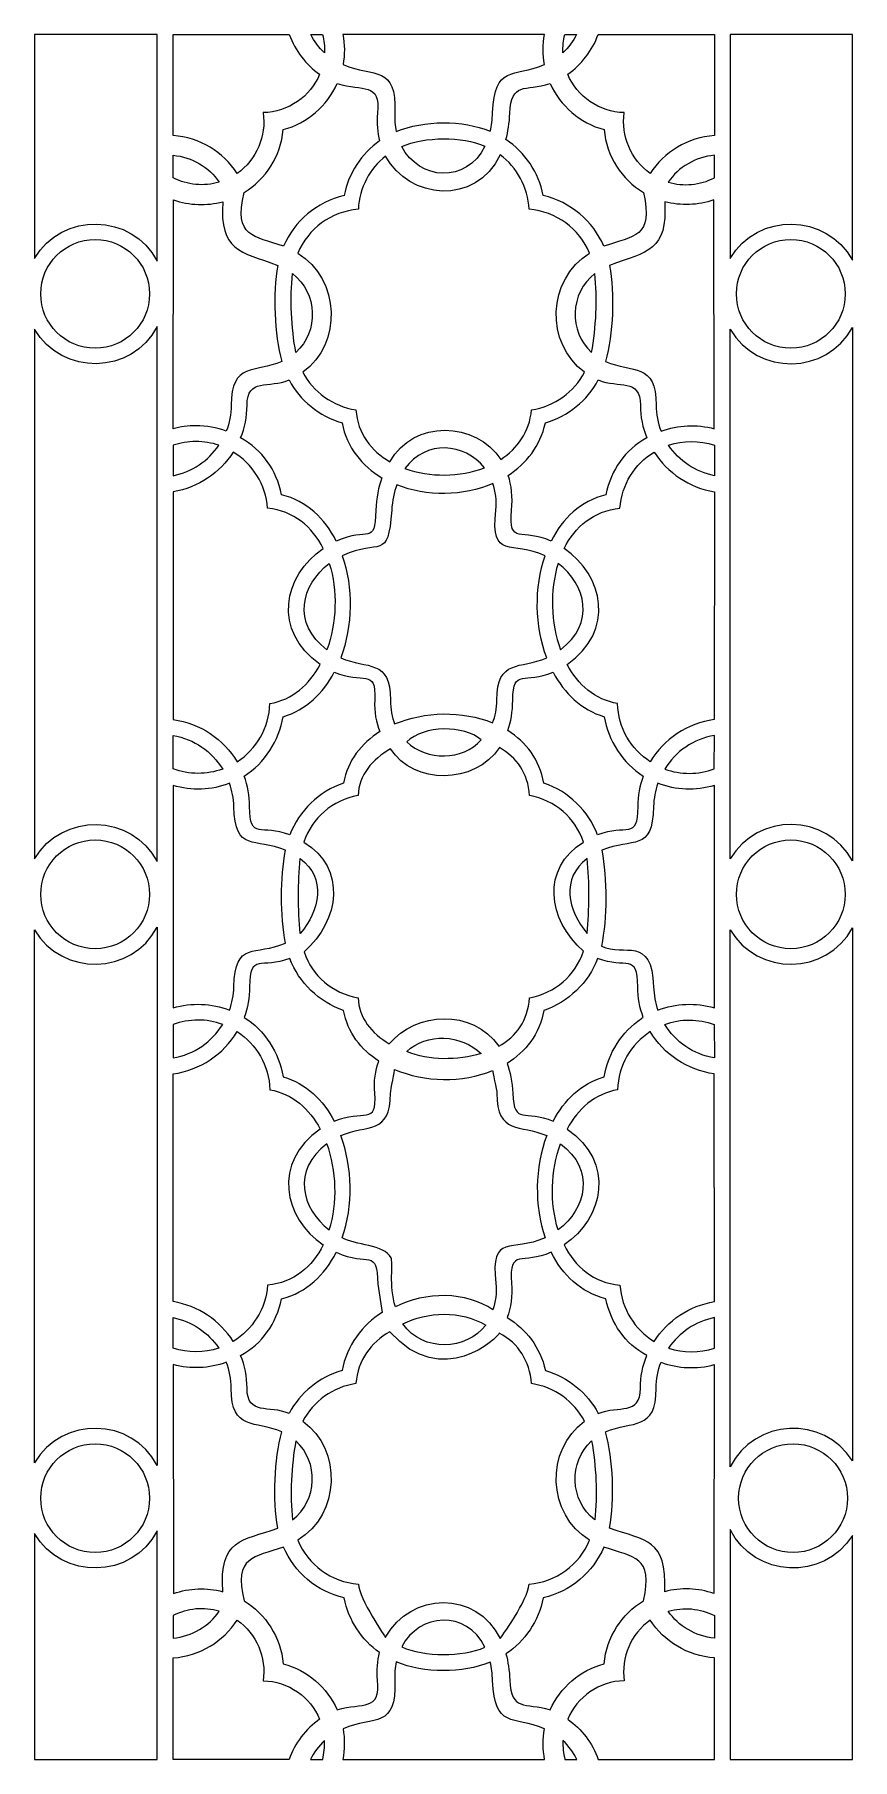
# Model space of a CAD drawing. Header units: centimetres. Extents: x -100 to 100, y -98 to 98.
# Drawn here: x 6.8 to 99.9, y -98.3 to 98.3 of the extents above; entities that cross this region are included whole.
import ezdxf

# ---------------------------------------------------------------- set-up
doc = ezdxf.new("R2010")
doc.units = ezdxf.units.CM
doc.header["$MEASUREMENT"] = 0
doc.layers.add('layer 1', color=7, linetype='Continuous')

msp = doc.modelspace()

# ---------------------------------------------------------------- linework, layer by layer
at = {"layer": 'layer 1', "color": 250, "lineweight": 9}
for centre in [(13.6571, 68.75431), (92.9051, 68.75431), (13.6571, 0.30131), (92.9051, 0.30131), (13.6571, -68.53269), (93.1591, -68.53269)]:
    msp.add_ellipse(centre, major_axis=(0, 6.2), ratio=1, dxfattribs=at)
for points, knots in [([(84.19424, 98.32198), (84.19424, 98.32198), (70.95378, 98.32201), (70.95378, 98.32201), (70.95378, 98.32201), (70.29352, 96.4741), (69.07281, 94.89849), (67.49436, 93.79048), (67.49436, 93.79048), (68.55786, 91.26088), (71.03572, 89.47172), (73.93748, 89.41348), (73.93748, 89.41348), (73.5363, 86.7589), (74.68198, 84.05041), (76.8903, 82.4937), (76.8903, 82.4937), (78.44455, 84.92786), (81.14851, 86.58082), (84.19424, 86.80023), (84.19424, 86.80023), (84.19424, 86.80023), (84.19424, 98.32198), (84.19424, 98.32198)], [0, 0, 0, 0, 0.142857143, 0.142857143, 0.142857143, 0.142857143, 0.285714286, 0.285714286, 0.285714286, 0.285714286, 0.428571429, 0.428571429, 0.428571429, 0.428571429, 0.571428571, 0.571428571, 0.571428571, 0.571428571, 0.714285714, 0.714285714, 0.714285714, 0.714285714, 1, 1, 1, 1]), ([(20.73232, 72.49132), (17.82268, 77.98798), (9.88906, 78.14611), (6.75097, 72.79458), (6.75097, 72.79458), (6.75097, 72.79458), (6.75097, 98.32198), (6.75097, 98.32198), (6.75097, 98.32198), (6.75097, 98.32198), (20.73232, 98.32198), (20.73232, 98.32198), (20.73232, 98.32198), (20.73232, 98.32198), (20.73232, 72.49132), (20.73232, 72.49132)], [0, 0, 0, 0, 0.2, 0.2, 0.2, 0.2, 0.4, 0.4, 0.4, 0.4, 0.6, 0.6, 0.6, 0.6, 1, 1, 1, 1]), ([(35.77278, 98.32198), (35.77278, 98.32198), (22.53232, 98.32198), (22.53232, 98.32198), (22.53232, 98.32198), (22.53232, 98.32198), (22.53232, 86.80023), (22.53232, 86.80023), (22.53232, 86.80023), (25.57805, 86.58082), (28.28201, 84.92786), (29.83626, 82.4937), (29.83626, 82.4937), (32.04456, 84.0504), (33.19026, 86.75892), (32.78908, 89.41348), (32.78908, 89.41348), (35.69084, 89.47172), (38.1687, 91.26088), (39.2322, 93.79048), (39.2322, 93.79048), (37.65375, 94.89849), (36.43304, 96.47407), (35.77278, 98.32198)], [0, 0, 0, 0, 0.142857143, 0.142857143, 0.142857143, 0.142857143, 0.285714286, 0.285714286, 0.285714286, 0.285714286, 0.428571429, 0.428571429, 0.428571429, 0.428571429, 0.571428571, 0.571428571, 0.571428571, 0.571428571, 0.714285714, 0.714285714, 0.714285714, 0.714285714, 1, 1, 1, 1]), ([(39.56774, 98.32198), (39.56774, 98.32198), (38.22087, 98.32198), (38.22087, 98.32198), (38.22087, 98.32198), (38.61121, 97.5328), (39.14054, 96.83114), (39.78073, 96.23995), (39.78073, 96.23995), (39.81123, 96.93947), (39.74087, 97.64319), (39.56774, 98.32198)], [0, 0, 0, 0, 0.25, 0.25, 0.25, 0.25, 0.5, 0.5, 0.5, 0.5, 1, 1, 1, 1]), ([(58.66112, 87.29784), (55.49311, 88.58839), (51.12821, 88.58466), (47.96661, 87.25701), (47.96661, 87.25701), (47.82409, 87.91027), (47.76005, 88.62577), (47.79129, 89.40026), (47.79129, 89.40026), (48.0133, 94.90268), (45.46974, 93.40597), (41.89572, 94.88579), (41.89572, 94.88579), (42.09904, 96.01876), (42.09388, 97.19118), (41.87827, 98.32198), (41.87827, 98.32198), (41.87827, 98.32198), (64.84828, 98.32198), (64.84828, 98.32198), (64.84828, 98.32198), (64.63267, 97.19117), (64.62752, 96.01876), (64.83084, 94.88579), (64.83084, 94.88579), (61.25682, 93.40597), (59.15124, 94.90291), (58.93527, 89.40026), (58.93527, 89.40026), (58.90512, 88.63197), (58.81026, 87.93181), (58.66112, 87.29784)], [0, 0, 0, 0, 0.111111111, 0.111111111, 0.111111111, 0.111111111, 0.222222222, 0.222222222, 0.222222222, 0.222222222, 0.333333333, 0.333333333, 0.333333333, 0.333333333, 0.444444444, 0.444444444, 0.444444444, 0.444444444, 0.555555556, 0.555555556, 0.555555556, 0.555555556, 0.666666667, 0.666666667, 0.666666667, 0.666666667, 0.777777778, 0.777777778, 0.777777778, 0.777777778, 1, 1, 1, 1]), ([(68.50568, 98.32198), (68.50568, 98.32198), (67.15912, 98.32198), (67.15912, 98.32198), (67.15912, 98.32198), (66.98598, 97.64313), (66.91532, 96.93955), (66.94583, 96.23995), (66.94583, 96.23995), (67.58602, 96.83114), (68.11534, 97.5328), (68.50568, 98.32198)], [0, 0, 0, 0, 0.25, 0.25, 0.25, 0.25, 0.5, 0.5, 0.5, 0.5, 1, 1, 1, 1]), ([(99.92906, 72.58629), (96.96731, 78.00293), (89.10575, 78.10697), (85.99424, 72.78656), (85.99424, 72.78656), (85.99424, 72.78656), (85.99424, 98.32198), (85.99424, 98.32198), (85.99424, 98.32198), (85.99424, 98.32198), (99.92906, 98.32198), (99.92906, 98.32198), (99.92906, 98.32198), (99.92906, 98.32198), (99.92906, 72.58629), (99.92906, 72.58629)], [0, 0, 0, 0, 0.2, 0.2, 0.2, 0.2, 0.4, 0.4, 0.4, 0.4, 0.6, 0.6, 0.6, 0.6, 1, 1, 1, 1]), ([(46.05912, 86.19679), (45.80893, 87.14754), (45.71713, 88.20201), (45.82613, 89.3489), (45.82613, 89.3489), (46.16676, 92.93271), (44.14833, 91.84861), (41.22846, 92.72211), (41.22846, 92.72211), (40.08515, 90.16668), (37.83444, 88.21471), (35.08694, 87.47676), (35.08694, 87.47676), (34.8111, 84.43861), (33.08925, 81.81752), (30.61525, 80.30742), (30.61525, 80.30742), (29.41592, 75.16345), (31.73135, 75.36921), (35.1132, 74.17964), (35.1132, 74.17964), (36.35432, 77.05801), (38.90866, 79.23758), (42.02101, 79.9634), (42.02101, 79.9634), (42.52261, 82.52692), (44.00401, 84.74006), (46.05912, 86.19679)], [0, 0, 0, 0, 0.125, 0.125, 0.125, 0.125, 0.25, 0.25, 0.25, 0.25, 0.375, 0.375, 0.375, 0.375, 0.5, 0.5, 0.5, 0.5, 0.625, 0.625, 0.625, 0.625, 0.75, 0.75, 0.75, 0.75, 1, 1, 1, 1]), ([(60.44935, 86.34708), (62.61756, 84.89468), (64.18638, 82.61672), (64.70555, 79.9634), (64.70555, 79.9634), (67.8179, 79.23758), (70.37224, 77.05801), (71.61336, 74.17964), (71.61336, 74.17964), (74.9952, 75.36921), (77.31064, 75.16346), (76.11131, 80.30742), (76.11131, 80.30742), (73.63731, 81.81752), (71.91546, 84.43861), (71.63962, 87.47676), (71.63962, 87.47676), (68.89212, 88.21471), (66.64141, 90.16668), (65.4981, 92.72211), (65.4981, 92.72211), (62.57823, 91.84861), (61.06505, 92.9451), (60.90043, 89.3489), (60.90043, 89.3489), (60.8495, 88.23613), (60.69287, 87.2372), (60.44935, 86.34708)], [0, 0, 0, 0, 0.125, 0.125, 0.125, 0.125, 0.25, 0.25, 0.25, 0.25, 0.375, 0.375, 0.375, 0.375, 0.5, 0.5, 0.5, 0.5, 0.625, 0.625, 0.625, 0.625, 0.75, 0.75, 0.75, 0.75, 1, 1, 1, 1]), ([(58.06328, 85.59675), (55.40759, 86.71195), (51.22686, 86.70965), (48.57461, 85.55903), (48.57461, 85.55903), (50.59685, 81.67808), (55.9447, 81.27621), (58.06328, 85.59675)], [0, 0, 0, 0, 0.333333333, 0.333333333, 0.333333333, 0.333333333, 1, 1, 1, 1]), ([(22.53232, 84.55759), (22.53232, 84.55759), (22.53232, 81.97239), (22.53232, 81.97239), (22.53232, 81.97239), (24.18323, 81.16538), (26.02942, 80.96462), (27.79089, 81.49598), (27.79089, 81.49598), (26.62392, 83.18629), (24.68763, 84.35251), (22.53232, 84.55759)], [0, 0, 0, 0, 0.25, 0.25, 0.25, 0.25, 0.5, 0.5, 0.5, 0.5, 1, 1, 1, 1]), ([(59.86185, 49.88446), (57.04909, 54.21666), (49.9289, 54.49253), (47.24284, 49.61692), (47.24284, 49.61692), (45.09829, 50.84639), (43.55932, 52.82281), (43.35994, 55.539), (43.35994, 55.539), (40.73263, 55.92914), (38.51158, 57.56513), (37.31752, 59.82767), (37.31752, 59.82767), (41.82621, 63.10797), (41.58083, 70.40695), (36.73998, 73.40463), (36.73998, 73.40463), (37.90146, 76.16167), (40.52723, 78.15114), (43.6427, 78.39844), (43.6427, 78.39844), (43.7505, 80.85447), (44.93925, 83.03031), (46.74476, 84.46182), (46.74476, 84.46182), (49.42117, 79.53182), (56.94403, 78.7261), (59.80008, 84.60179), (59.80008, 84.60179), (61.70724, 83.17434), (62.97249, 80.93594), (63.08386, 78.39844), (63.08386, 78.39844), (66.19933, 78.15114), (68.8251, 76.16167), (69.98658, 73.40463), (69.98658, 73.40463), (65.14573, 70.40695), (64.90035, 63.10797), (69.40904, 59.82767), (69.40904, 59.82767), (68.21498, 57.56513), (65.99393, 55.92914), (63.36662, 55.539), (63.36662, 55.539), (63.13368, 53.00437), (61.77332, 51.1214), (59.86185, 49.88446)], [0, 0, 0, 0, 0.076923077, 0.076923077, 0.076923077, 0.076923077, 0.153846154, 0.153846154, 0.153846154, 0.153846154, 0.230769231, 0.230769231, 0.230769231, 0.230769231, 0.307692308, 0.307692308, 0.307692308, 0.307692308, 0.384615385, 0.384615385, 0.384615385, 0.384615385, 0.461538462, 0.461538462, 0.461538462, 0.461538462, 0.538461538, 0.538461538, 0.538461538, 0.538461538, 0.615384615, 0.615384615, 0.615384615, 0.615384615, 0.692307692, 0.692307692, 0.692307692, 0.692307692, 0.769230769, 0.769230769, 0.769230769, 0.769230769, 0.846153846, 0.846153846, 0.846153846, 0.846153846, 1, 1, 1, 1]), ([(84.19424, 84.55759), (84.19424, 84.55759), (84.19424, 81.97239), (84.19424, 81.97239), (84.19424, 81.97239), (82.54333, 81.16538), (80.69714, 80.96462), (78.93567, 81.49598), (78.93567, 81.49598), (80.10264, 83.18629), (82.03893, 84.35251), (84.19424, 84.55759)], [0, 0, 0, 0, 0.25, 0.25, 0.25, 0.25, 0.5, 0.5, 0.5, 0.5, 1, 1, 1, 1]), ([(22.59208, 79.47134), (22.59208, 79.47134), (22.53644, 53.37861), (22.53644, 53.37861), (22.53644, 53.37861), (23.34617, 53.59028), (24.25152, 53.72439), (25.1275, 53.72439), (25.1275, 53.72439), (26.34793, 53.72439), (27.51737, 53.50561), (28.59877, 53.10518), (28.59877, 53.10518), (28.96096, 54.02497), (29.1604, 55.02445), (29.1604, 56.06864), (29.1604, 56.06864), (29.1604, 60.99583), (31.86546, 59.71323), (34.91589, 61.0482), (34.91589, 61.0482), (34.06369, 64.21989), (33.86582, 68.71223), (34.45868, 72.00655), (34.45868, 72.00655), (30.13558, 73.60696), (27.84377, 73.60816), (28.19052, 79.26321), (28.19052, 79.26321), (26.35777, 78.76626), (24.38346, 78.83812), (22.59208, 79.47134)], [0, 0, 0, 0, 0.111111111, 0.111111111, 0.111111111, 0.111111111, 0.222222222, 0.222222222, 0.222222222, 0.222222222, 0.333333333, 0.333333333, 0.333333333, 0.333333333, 0.444444444, 0.444444444, 0.444444444, 0.444444444, 0.555555556, 0.555555556, 0.555555556, 0.555555556, 0.666666667, 0.666666667, 0.666666667, 0.666666667, 0.777777778, 0.777777778, 0.777777778, 0.777777778, 1, 1, 1, 1]), ([(84.13448, 79.47134), (84.13448, 79.47134), (84.19012, 53.37861), (84.19012, 53.37861), (84.19012, 53.37861), (82.18522, 53.9027), (80.07769, 53.8272), (78.12779, 53.10518), (78.12779, 53.10518), (77.7656, 54.02497), (77.56616, 55.02445), (77.56616, 56.06864), (77.56616, 56.06864), (77.56616, 60.99582), (74.86109, 59.71323), (71.81067, 61.0482), (71.81067, 61.0482), (72.66287, 64.21989), (72.86074, 68.71223), (72.26788, 72.00655), (72.26788, 72.00655), (76.59096, 73.60694), (78.88279, 73.6082), (78.53604, 79.26321), (78.53604, 79.26321), (80.36879, 78.76626), (82.3431, 78.83813), (84.13448, 79.47134)], [0, 0, 0, 0, 0.125, 0.125, 0.125, 0.125, 0.25, 0.25, 0.25, 0.25, 0.375, 0.375, 0.375, 0.375, 0.5, 0.5, 0.5, 0.5, 0.625, 0.625, 0.625, 0.625, 0.75, 0.75, 0.75, 0.75, 1, 1, 1, 1]), ([(36.14147, 71.07439), (35.85141, 68.25251), (35.98712, 64.85197), (36.52418, 62.08051), (36.52418, 62.08051), (39.1559, 64.46247), (39, 68.83702), (36.14147, 71.07439)], [0, 0, 0, 0, 0.333333333, 0.333333333, 0.333333333, 0.333333333, 1, 1, 1, 1]), ([(70.58509, 71.07439), (70.87515, 68.25251), (70.73944, 64.85197), (70.20238, 62.08051), (70.20238, 62.08051), (67.57066, 64.46247), (67.72656, 68.83702), (70.58509, 71.07439)], [0, 0, 0, 0, 0.333333333, 0.333333333, 0.333333333, 0.333333333, 1, 1, 1, 1]), ([(20.73233, 4.03856), (17.82279, 9.53467), (9.88915, 9.69319), (6.75097, 4.34217), (6.75097, 4.34217), (6.75097, 4.34217), (6.75097, 64.71342), (6.75097, 64.71342), (6.75097, 64.71342), (9.8893, 59.36207), (17.82264, 59.52127), (20.73219, 65.01742), (20.73219, 65.01742), (20.73219, 65.01742), (20.73233, 4.03856), (20.73233, 4.03856)], [0, 0, 0, 0, 0.2, 0.2, 0.2, 0.2, 0.4, 0.4, 0.4, 0.4, 0.6, 0.6, 0.6, 0.6, 1, 1, 1, 1]), ([(85.99472, 64.72162), (85.99472, 64.72162), (85.99424, 4.33375), (85.99424, 4.33375), (85.99424, 4.33375), (89.1055, 9.6535), (96.967, 9.5501), (99.92906, 4.13427), (99.92906, 4.13427), (99.92906, 4.13427), (99.92901, 64.92233), (99.92901, 64.92233), (99.92901, 64.92233), (96.96718, 59.50593), (89.10658, 59.40162), (85.99472, 64.72162)], [0, 0, 0, 0, 0.2, 0.2, 0.2, 0.2, 0.4, 0.4, 0.4, 0.4, 0.6, 0.6, 0.6, 0.6, 1, 1, 1, 1]), ([(46.33197, 47.79507), (44.05889, 49.13315), (42.33747, 51.21873), (41.77778, 54.04532), (41.77778, 54.04532), (39.17241, 54.80294), (37.00587, 56.59205), (35.74984, 58.94117), (35.74984, 58.94117), (33.4541, 57.96057), (30.9604, 59.23174), (30.9604, 56.06864), (30.9604, 56.06864), (30.9604, 54.74661), (30.69951, 53.4838), (30.22704, 52.3277), (30.22704, 52.3277), (32.72868, 50.95858), (34.27493, 48.72608), (34.89872, 45.86045), (34.89872, 45.86045), (37.76524, 45.14393), (39.83267, 43.1512), (41.11659, 40.57211), (41.11659, 40.57211), (44.83665, 42.27037), (45.47844, 39.89023), (45.63651, 44.08891), (45.63651, 44.08891), (45.68933, 45.49181), (45.93631, 46.72583), (46.33197, 47.79507)], [0, 0, 0, 0, 0.111111111, 0.111111111, 0.111111111, 0.111111111, 0.222222222, 0.222222222, 0.222222222, 0.222222222, 0.333333333, 0.333333333, 0.333333333, 0.333333333, 0.444444444, 0.444444444, 0.444444444, 0.444444444, 0.555555556, 0.555555556, 0.555555556, 0.555555556, 0.666666667, 0.666666667, 0.666666667, 0.666666667, 0.777777778, 0.777777778, 0.777777778, 0.777777778, 1, 1, 1, 1]), ([(60.71859, 48.06839), (61.08566, 46.92578), (61.23367, 45.59711), (61.09005, 44.08891), (61.09005, 44.08891), (60.70058, 39.99918), (62.31773, 42.07506), (65.60997, 40.57211), (65.60997, 40.57211), (66.89389, 43.1512), (68.96132, 45.14393), (71.82784, 45.86045), (71.82784, 45.86045), (72.45163, 48.72608), (73.99788, 50.95858), (76.49952, 52.3277), (76.49952, 52.3277), (76.02705, 53.4838), (75.76616, 54.74661), (75.76616, 56.06864), (75.76616, 56.06864), (75.76616, 59.23173), (73.27245, 57.96057), (70.97672, 58.94117), (70.97672, 58.94117), (69.72069, 56.59205), (67.55415, 54.80294), (64.94878, 54.04532), (64.94878, 54.04532), (64.35627, 51.39723), (62.78434, 49.40667), (60.71859, 48.06839)], [0, 0, 0, 0, 0.111111111, 0.111111111, 0.111111111, 0.111111111, 0.222222222, 0.222222222, 0.222222222, 0.222222222, 0.333333333, 0.333333333, 0.333333333, 0.333333333, 0.444444444, 0.444444444, 0.444444444, 0.444444444, 0.555555556, 0.555555556, 0.555555556, 0.555555556, 0.666666667, 0.666666667, 0.666666667, 0.666666667, 0.777777778, 0.777777778, 0.777777778, 0.777777778, 1, 1, 1, 1]), ([(27.74814, 51.49612), (26.5489, 49.73254), (24.68333, 48.45432), (22.53179, 48.01974), (22.53179, 48.01974), (22.53179, 48.01974), (22.53232, 51.49876), (22.53232, 51.49876), (22.53232, 51.49876), (23.33077, 51.75819), (24.24267, 51.92439), (25.1275, 51.92439), (25.1275, 51.92439), (26.0445, 51.92439), (26.92575, 51.77384), (27.74814, 51.49612)], [0, 0, 0, 0, 0.2, 0.2, 0.2, 0.2, 0.4, 0.4, 0.4, 0.4, 0.6, 0.6, 0.6, 0.6, 1, 1, 1, 1]), ([(57.99373, 48.93982), (55.19581, 47.85871), (51.78169, 47.82484), (48.954, 48.83151), (48.954, 48.83151), (51.31732, 52.15918), (55.76776, 51.75562), (57.99373, 48.93982)], [0, 0, 0, 0, 0.333333333, 0.333333333, 0.333333333, 0.333333333, 1, 1, 1, 1]), ([(78.97842, 51.49612), (80.17766, 49.73254), (82.04323, 48.45432), (84.19477, 48.01974), (84.19477, 48.01974), (84.19477, 48.01974), (84.19424, 51.49876), (84.19424, 51.49876), (84.19424, 51.49876), (82.49556, 52.05069), (80.67474, 52.06896), (78.97842, 51.49612)], [0, 0, 0, 0, 0.25, 0.25, 0.25, 0.25, 0.5, 0.5, 0.5, 0.5, 1, 1, 1, 1]), ([(29.83625, 15.41748), (28.29149, 17.98535), (25.62503, 19.81256), (22.53537, 20.2253), (22.53537, 20.2253), (22.53537, 20.2253), (22.53232, 46.19291), (22.53232, 46.19291), (22.53232, 46.19291), (25.40172, 46.66402), (27.88222, 48.36003), (29.3952, 50.7251), (29.3952, 50.7251), (31.58846, 49.38139), (33.0985, 47.03219), (33.2921, 44.31736), (33.2921, 44.31736), (36.30433, 44.01616), (38.40114, 42.20719), (39.63665, 39.73729), (39.63665, 39.73729), (35.15661, 36.67726), (33.76148, 30.31591), (39.30859, 26.51707), (39.30859, 26.51707), (38.06079, 24.20841), (36.13035, 22.48516), (33.56159, 22.04508), (33.56159, 22.04508), (33.47942, 19.26886), (32.01659, 16.8386), (29.83625, 15.41748)], [0, 0, 0, 0, 0.111111111, 0.111111111, 0.111111111, 0.111111111, 0.222222222, 0.222222222, 0.222222222, 0.222222222, 0.333333333, 0.333333333, 0.333333333, 0.333333333, 0.444444444, 0.444444444, 0.444444444, 0.444444444, 0.555555556, 0.555555556, 0.555555556, 0.555555556, 0.666666667, 0.666666667, 0.666666667, 0.666666667, 0.777777778, 0.777777778, 0.777777778, 0.777777778, 1, 1, 1, 1]), ([(76.89031, 15.41748), (78.43507, 17.98535), (81.10153, 19.81256), (84.19119, 20.2253), (84.19119, 20.2253), (84.19119, 20.2253), (84.19424, 46.19291), (84.19424, 46.19291), (84.19424, 46.19291), (81.32484, 46.66402), (78.84434, 48.36003), (77.33136, 50.7251), (77.33136, 50.7251), (75.1381, 49.38139), (73.62806, 47.03219), (73.43446, 44.31736), (73.43446, 44.31736), (70.42223, 44.01616), (68.32542, 42.20719), (67.08991, 39.73729), (67.08991, 39.73729), (71.56995, 36.67726), (72.96508, 30.31591), (67.41797, 26.51707), (67.41797, 26.51707), (68.66577, 24.20841), (70.59621, 22.48516), (73.16497, 22.04508), (73.16497, 22.04508), (73.24714, 19.26886), (74.70997, 16.8386), (76.89031, 15.41748)], [0, 0, 0, 0, 0.111111111, 0.111111111, 0.111111111, 0.111111111, 0.222222222, 0.222222222, 0.222222222, 0.222222222, 0.333333333, 0.333333333, 0.333333333, 0.333333333, 0.444444444, 0.444444444, 0.444444444, 0.444444444, 0.555555556, 0.555555556, 0.555555556, 0.555555556, 0.666666667, 0.666666667, 0.666666667, 0.666666667, 0.777777778, 0.777777778, 0.777777778, 0.777777778, 1, 1, 1, 1]), ([(48.01031, 46.97867), (51.4205, 45.62991), (55.59277, 45.67751), (58.97327, 47.13828), (58.97327, 47.13828), (59.27964, 46.24453), (59.40611, 45.22168), (59.29005, 44.08891), (59.29005, 44.08891), (58.69503, 38.28149), (61.10587, 40.68405), (64.91522, 38.90705), (64.91522, 38.90705), (63.66389, 35.27313), (63.73492, 30.88709), (65.09436, 27.27127), (65.09436, 27.27127), (62.0809, 25.93569), (59.42704, 27.20666), (59.42704, 22.44449), (59.42704, 22.44449), (59.42704, 21.47339), (59.24858, 20.60931), (58.93497, 19.85616), (58.93497, 19.85616), (55.49978, 21.26065), (51.20347, 21.1824), (47.77443, 19.72214), (47.77443, 19.72214), (47.47147, 20.49775), (47.29952, 21.404), (47.29952, 22.44449), (47.29952, 22.44449), (47.29952, 27.20665), (44.64565, 25.93569), (41.6322, 27.27127), (41.6322, 27.27127), (42.99164, 30.88709), (43.06267, 35.27313), (41.81134, 38.90705), (41.81134, 38.90705), (46.15483, 40.93322), (46.99728, 38.14378), (47.43651, 44.08891), (47.43651, 44.08891), (47.51779, 45.18916), (47.71784, 46.14975), (48.01031, 46.97867)], [0, 0, 0, 0, 0.076923077, 0.076923077, 0.076923077, 0.076923077, 0.153846154, 0.153846154, 0.153846154, 0.153846154, 0.230769231, 0.230769231, 0.230769231, 0.230769231, 0.307692308, 0.307692308, 0.307692308, 0.307692308, 0.384615385, 0.384615385, 0.384615385, 0.384615385, 0.461538462, 0.461538462, 0.461538462, 0.461538462, 0.538461538, 0.538461538, 0.538461538, 0.538461538, 0.615384615, 0.615384615, 0.615384615, 0.615384615, 0.692307692, 0.692307692, 0.692307692, 0.692307692, 0.769230769, 0.769230769, 0.769230769, 0.769230769, 0.846153846, 0.846153846, 0.846153846, 0.846153846, 1, 1, 1, 1]), ([(40.32843, 38.0177), (37.14472, 35.62366), (36.05421, 31.17425), (40.05987, 28.19208), (40.05987, 28.19208), (41.18406, 31.25723), (41.29965, 34.94096), (40.32843, 38.0177)], [0, 0, 0, 0, 0.333333333, 0.333333333, 0.333333333, 0.333333333, 1, 1, 1, 1]), ([(66.39813, 38.0177), (69.58184, 35.62366), (70.67235, 31.17425), (66.66669, 28.19208), (66.66669, 28.19208), (65.5425, 31.25723), (65.42691, 34.94096), (66.39813, 38.0177)], [0, 0, 0, 0, 0.333333333, 0.333333333, 0.333333333, 0.333333333, 1, 1, 1, 1]), ([(46.09295, 18.84782), (45.6509, 19.89915), (45.42735, 21.10371), (45.49952, 22.44449), (45.49952, 22.44449), (45.70256, 26.2167), (44.14158, 24.18848), (40.89631, 25.63022), (40.89631, 25.63022), (39.62156, 23.2184), (37.67633, 21.33401), (35.07347, 20.55221), (35.07347, 20.55221), (34.62578, 17.82808), (32.98367, 15.24784), (30.62555, 13.78626), (30.62555, 13.78626), (31.03277, 12.7021), (31.25586, 11.5296), (31.25586, 10.30632), (31.25586, 10.30632), (31.25586, 6.38173), (32.57984, 8.35633), (35.82963, 7.07553), (35.82963, 7.07553), (36.88479, 9.84945), (39.13913, 12.0328), (41.95891, 12.99181), (41.95891, 12.99181), (42.42101, 15.56209), (43.98402, 17.52489), (46.09295, 18.84782)], [0, 0, 0, 0, 0.111111111, 0.111111111, 0.111111111, 0.111111111, 0.222222222, 0.222222222, 0.222222222, 0.222222222, 0.333333333, 0.333333333, 0.333333333, 0.333333333, 0.444444444, 0.444444444, 0.444444444, 0.444444444, 0.555555556, 0.555555556, 0.555555556, 0.555555556, 0.666666667, 0.666666667, 0.666666667, 0.666666667, 0.777777778, 0.777777778, 0.777777778, 0.777777778, 1, 1, 1, 1]), ([(60.67607, 18.96579), (62.74447, 17.66394), (64.28385, 15.68285), (64.76765, 12.99181), (64.76765, 12.99181), (67.58743, 12.0328), (69.84177, 9.84945), (70.89693, 7.07553), (70.89693, 7.07553), (74.1467, 8.35633), (75.4707, 6.38173), (75.4707, 10.30632), (75.4707, 10.30632), (75.4707, 11.5296), (75.69379, 12.7021), (76.10101, 13.78626), (76.10101, 13.78626), (73.74287, 15.24785), (72.10079, 17.82806), (71.65309, 20.55221), (71.65309, 20.55221), (69.05023, 21.33401), (67.105, 23.2184), (65.83025, 25.63022), (65.83025, 25.63022), (62.58498, 24.18848), (61.27269, 26.22188), (61.22704, 22.44449), (61.22704, 22.44449), (61.21104, 21.11987), (61.01427, 19.96317), (60.67607, 18.96579)], [0, 0, 0, 0, 0.111111111, 0.111111111, 0.111111111, 0.111111111, 0.222222222, 0.222222222, 0.222222222, 0.222222222, 0.333333333, 0.333333333, 0.333333333, 0.333333333, 0.444444444, 0.444444444, 0.444444444, 0.444444444, 0.555555556, 0.555555556, 0.555555556, 0.555555556, 0.666666667, 0.666666667, 0.666666667, 0.666666667, 0.777777778, 0.777777778, 0.777777778, 0.777777778, 1, 1, 1, 1]), ([(28.18492, 14.58994), (26.95313, 16.58217), (24.92469, 18.01546), (22.53137, 18.40788), (22.53137, 18.40788), (22.53137, 18.40788), (22.53429, 14.59455), (22.53429, 14.59455), (22.53429, 14.59455), (24.3573, 13.93931), (26.36275, 13.92245), (28.18492, 14.58994)], [0, 0, 0, 0, 0.25, 0.25, 0.25, 0.25, 0.5, 0.5, 0.5, 0.5, 1, 1, 1, 1]), ([(49.14505, 17.67783), (51.11354, 19.61606), (55.68706, 19.59464), (57.61673, 17.9187), (57.61673, 17.9187), (55.50819, 15.47147), (51.44129, 15.53371), (49.14505, 17.67783)], [0, 0, 0, 0, 0.333333333, 0.333333333, 0.333333333, 0.333333333, 1, 1, 1, 1]), ([(78.54164, 14.58994), (79.77343, 16.58217), (81.80187, 18.01546), (84.19519, 18.40788), (84.19519, 18.40788), (84.19519, 18.40788), (84.19227, 14.59455), (84.19227, 14.59455), (84.19227, 14.59455), (82.36925, 13.93931), (80.36381, 13.92245), (78.54164, 14.58994)], [0, 0, 0, 0, 0.25, 0.25, 0.25, 0.25, 0.5, 0.5, 0.5, 0.5, 1, 1, 1, 1]), ([(59.63239, -17.01355), (56.61679, -12.67374), (50.22029, -13.08591), (47.16945, -16.72239), (47.16945, -16.72239), (45.13143, -15.55439), (43.7074, -13.79019), (43.60856, -11.50467), (43.60856, -11.50467), (40.67518, -10.93527), (38.38175, -9.04994), (37.46705, -6.25563), (37.46705, -6.25563), (41.54202, -2.60334), (42.29939, 3.23558), (37.44816, 6.26033), (37.44816, 6.26033), (38.36286, 9.05464), (40.67518, 11.00215), (43.60856, 11.57155), (43.60856, 11.57155), (43.70974, 13.91132), (45.19751, 15.70734), (47.31336, 16.87405), (47.31336, 16.87405), (49.97473, 12.79512), (56.81821, 12.76905), (59.7222, 17.02941), (59.7222, 17.02941), (61.66136, 15.91353), (63.00792, 14.11688), (63.118, 11.57155), (63.118, 11.57155), (66.05138, 11.00215), (68.3637, 9.05464), (69.2784, 6.26033), (69.2784, 6.26033), (64.42717, 3.23558), (65.20343, -2.54116), (69.2784, -6.19345), (69.2784, -6.19345), (68.3637, -8.98776), (66.05138, -10.93527), (63.118, -11.50467), (63.118, -11.50467), (63.00625, -14.08911), (61.61968, -15.90176), (59.63239, -17.01355)], [0, 0, 0, 0, 0.076923077, 0.076923077, 0.076923077, 0.076923077, 0.153846154, 0.153846154, 0.153846154, 0.153846154, 0.230769231, 0.230769231, 0.230769231, 0.230769231, 0.307692308, 0.307692308, 0.307692308, 0.307692308, 0.384615385, 0.384615385, 0.384615385, 0.384615385, 0.461538462, 0.461538462, 0.461538462, 0.461538462, 0.538461538, 0.538461538, 0.538461538, 0.538461538, 0.615384615, 0.615384615, 0.615384615, 0.615384615, 0.692307692, 0.692307692, 0.692307692, 0.692307692, 0.769230769, 0.769230769, 0.769230769, 0.769230769, 0.846153846, 0.846153846, 0.846153846, 0.846153846, 1, 1, 1, 1]), ([(22.53232, -12.63797), (22.53232, -12.63797), (22.53232, 12.70485), (22.53232, 12.70485), (22.53232, 12.70485), (24.64977, 12.09472), (26.90404, 12.16369), (28.96631, 12.96027), (28.96631, 12.96027), (29.26152, 12.12733), (29.43203, 11.23447), (29.45586, 10.30632), (29.45586, 10.30632), (29.59203, 5.00373), (31.82347, 6.81082), (35.34269, 5.32994), (35.34269, 5.32994), (34.76746, 2.18118), (34.7215, -2.11486), (35.33898, -5.26461), (35.33898, -5.26461), (31.81977, -6.74548), (29.59201, -4.93686), (29.45586, -10.23944), (29.45586, -10.23944), (29.43203, -11.16757), (29.26152, -12.06045), (28.96631, -12.89339), (28.96631, -12.89339), (26.90404, -12.09681), (24.64977, -12.02784), (22.53232, -12.63797)], [0, 0, 0, 0, 0.111111111, 0.111111111, 0.111111111, 0.111111111, 0.222222222, 0.222222222, 0.222222222, 0.222222222, 0.333333333, 0.333333333, 0.333333333, 0.333333333, 0.444444444, 0.444444444, 0.444444444, 0.444444444, 0.555555556, 0.555555556, 0.555555556, 0.555555556, 0.666666667, 0.666666667, 0.666666667, 0.666666667, 0.777777778, 0.777777778, 0.777777778, 0.777777778, 1, 1, 1, 1]), ([(84.19424, -12.63797), (82.07679, -12.02784), (79.82252, -12.09681), (77.76025, -12.89339), (77.76025, -12.89339), (77.46504, -12.06045), (77.30652, -11.1672), (77.2707, -10.23944), (77.2707, -10.23944), (77.04003, -4.26409), (73.98459, -6.85834), (71.32079, -5.58874), (71.32079, -5.58874), (72.00762, -2.41483), (71.97909, 2.07175), (71.38387, 5.32994), (71.38387, 5.32994), (74.90308, 6.81081), (77.13451, 5.00374), (77.2707, 10.30632), (77.2707, 10.30632), (77.29452, 11.23448), (77.46504, 12.12733), (77.76025, 12.96027), (77.76025, 12.96027), (79.82252, 12.16369), (82.07679, 12.09472), (84.19424, 12.70485), (84.19424, 12.70485), (84.19424, 12.70485), (84.19424, -12.63797), (84.19424, -12.63797)], [0, 0, 0, 0, 0.111111111, 0.111111111, 0.111111111, 0.111111111, 0.222222222, 0.222222222, 0.222222222, 0.222222222, 0.333333333, 0.333333333, 0.333333333, 0.333333333, 0.444444444, 0.444444444, 0.444444444, 0.444444444, 0.555555556, 0.555555556, 0.555555556, 0.555555556, 0.666666667, 0.666666667, 0.666666667, 0.666666667, 0.777777778, 0.777777778, 0.777777778, 0.777777778, 1, 1, 1, 1]), ([(37.02346, 4.3747), (36.74232, 1.65433), (36.77967, -1.42691), (37.00854, -4.15809), (37.00854, -4.15809), (39.25016, -1.5579), (40.02671, 2.16232), (37.02346, 4.3747)], [0, 0, 0, 0, 0.333333333, 0.333333333, 0.333333333, 0.333333333, 1, 1, 1, 1]), ([(69.7031, 4.3747), (69.98424, 1.65433), (69.94689, -1.42691), (69.71802, -4.15809), (69.71802, -4.15809), (67.4764, -1.5579), (66.69985, 2.16232), (69.7031, 4.3747)], [0, 0, 0, 0, 0.333333333, 0.333333333, 0.333333333, 0.333333333, 1, 1, 1, 1]), ([(20.73217, -64.79577), (20.73217, -64.79577), (20.73232, -3.43531), (20.73232, -3.43531), (20.73232, -3.43531), (17.82273, -8.93203), (9.88991, -9.09072), (6.75139, -3.73931), (6.75139, -3.73931), (6.75139, -3.73931), (6.75136, -64.4921), (6.75136, -64.4921), (6.75136, -64.4921), (9.88978, -59.14077), (17.82242, -59.29931), (20.73217, -64.79577)], [0, 0, 0, 0, 0.2, 0.2, 0.2, 0.2, 0.4, 0.4, 0.4, 0.4, 0.6, 0.6, 0.6, 0.6, 1, 1, 1, 1]), ([(85.99467, -3.7313), (85.99467, -3.7313), (85.99423, -64.9701), (85.99423, -64.9701), (85.99423, -64.9701), (88.7592, -59.42127), (96.63824, -59.05548), (99.92906, -64.26825), (99.92906, -64.26825), (99.92906, -64.26825), (99.92871, -3.5312), (99.92871, -3.5312), (99.92871, -3.5312), (96.96657, -8.94715), (89.10638, -9.05118), (85.99467, -3.7313)], [0, 0, 0, 0, 0.2, 0.2, 0.2, 0.2, 0.4, 0.4, 0.4, 0.4, 0.6, 0.6, 0.6, 0.6, 1, 1, 1, 1]), ([(45.98517, -18.71244), (45.56512, -19.7805), (45.37625, -21.00813), (45.49952, -22.37761), (45.49952, -22.37761), (45.83818, -26.14006), (44.14158, -24.1216), (40.89631, -25.56334), (40.89631, -25.56334), (39.62156, -23.15152), (37.67633, -21.26713), (35.07347, -20.48533), (35.07347, -20.48533), (34.62577, -17.76118), (32.98369, -15.18097), (30.62555, -13.71938), (30.62555, -13.71938), (31.03277, -12.63522), (31.25586, -11.46271), (31.25586, -10.23944), (31.25586, -10.23944), (31.25586, -6.31486), (32.57986, -8.28945), (35.82963, -7.00865), (35.82963, -7.00865), (36.88479, -9.78257), (39.13913, -11.96592), (41.95891, -12.92493), (41.95891, -12.92493), (42.4131, -15.45123), (43.93085, -17.39064), (45.98517, -18.71244)], [0, 0, 0, 0, 0.111111111, 0.111111111, 0.111111111, 0.111111111, 0.222222222, 0.222222222, 0.222222222, 0.222222222, 0.333333333, 0.333333333, 0.333333333, 0.333333333, 0.444444444, 0.444444444, 0.444444444, 0.444444444, 0.555555556, 0.555555556, 0.555555556, 0.555555556, 0.666666667, 0.666666667, 0.666666667, 0.666666667, 0.777777778, 0.777777778, 0.777777778, 0.777777778, 1, 1, 1, 1]), ([(60.57429, -18.96215), (62.69393, -17.66161), (64.27594, -15.65997), (64.76765, -12.92493), (64.76765, -12.92493), (67.58743, -11.96592), (69.84177, -9.78257), (70.89693, -7.00865), (70.89693, -7.00865), (74.1467, -8.28945), (75.4707, -6.31485), (75.4707, -10.23944), (75.4707, -10.23944), (75.4707, -11.46272), (75.69379, -12.63522), (76.10101, -13.71938), (76.10101, -13.71938), (76.02639, -13.76563), (75.95243, -13.81286), (75.87914, -13.861), (75.87914, -13.861), (73.67427, -15.37035), (72.10432, -17.73972), (71.65309, -20.48533), (71.65309, -20.48533), (69.05023, -21.26713), (67.105, -23.15152), (65.83025, -25.56334), (65.83025, -25.56334), (62.58498, -24.1216), (61.41194, -26.15074), (61.22704, -22.37761), (61.22704, -22.37761), (61.16352, -21.08138), (60.93387, -19.94557), (60.57429, -18.96215)], [0, 0, 0, 0, 0.1, 0.1, 0.1, 0.1, 0.2, 0.2, 0.2, 0.2, 0.3, 0.3, 0.3, 0.3, 0.4, 0.4, 0.4, 0.4, 0.5, 0.5, 0.5, 0.5, 0.6, 0.6, 0.6, 0.6, 0.7, 0.7, 0.7, 0.7, 0.8, 0.8, 0.8, 0.8, 1, 1, 1, 1]), ([(28.18492, -14.52306), (26.95313, -16.51529), (24.92469, -17.94858), (22.53137, -18.341), (22.53137, -18.341), (22.53137, -18.341), (22.53429, -14.52767), (22.53429, -14.52767), (22.53429, -14.52767), (24.3573, -13.87243), (26.36275, -13.85557), (28.18492, -14.52306)], [0, 0, 0, 0, 0.25, 0.25, 0.25, 0.25, 0.5, 0.5, 0.5, 0.5, 1, 1, 1, 1]), ([(29.83625, -15.3506), (28.29149, -17.91847), (25.62503, -19.74568), (22.53537, -20.15842), (22.53537, -20.15842), (22.53537, -20.15842), (22.53232, -46.12603), (22.53232, -46.12603), (22.53232, -46.12603), (25.40172, -46.59714), (27.88222, -48.29315), (29.3952, -50.65822), (29.3952, -50.65822), (31.58846, -49.31451), (33.0985, -46.96531), (33.2921, -44.25048), (33.2921, -44.25048), (36.30433, -43.94928), (38.40114, -42.14031), (39.63665, -39.67041), (39.63665, -39.67041), (35.15661, -36.61038), (33.76148, -30.24903), (39.30859, -26.45019), (39.30859, -26.45019), (38.06079, -24.14153), (36.13035, -22.41828), (33.56159, -21.9782), (33.56159, -21.9782), (33.47942, -19.20198), (32.01659, -16.77172), (29.83625, -15.3506)], [0, 0, 0, 0, 0.111111111, 0.111111111, 0.111111111, 0.111111111, 0.222222222, 0.222222222, 0.222222222, 0.222222222, 0.333333333, 0.333333333, 0.333333333, 0.333333333, 0.444444444, 0.444444444, 0.444444444, 0.444444444, 0.555555556, 0.555555556, 0.555555556, 0.555555556, 0.666666667, 0.666666667, 0.666666667, 0.666666667, 0.777777778, 0.777777778, 0.777777778, 0.777777778, 1, 1, 1, 1]), ([(57.61673, -17.85183), (55.33761, -15.6448), (51.44325, -15.46701), (49.14677, -17.60939), (49.14677, -17.60939), (51.66307, -18.69161), (54.96802, -18.63749), (57.61673, -17.85183)], [0, 0, 0, 0, 0.333333333, 0.333333333, 0.333333333, 0.333333333, 1, 1, 1, 1]), ([(76.89031, -15.3506), (78.43507, -17.91847), (81.10153, -19.74568), (84.19119, -20.15842), (84.19119, -20.15842), (84.19119, -20.15842), (84.19424, -46.12603), (84.19424, -46.12603), (84.19424, -46.12603), (81.32484, -46.59714), (78.84434, -48.29315), (77.33136, -50.65822), (77.33136, -50.65822), (75.1381, -49.31451), (73.62806, -46.96531), (73.43446, -44.25048), (73.43446, -44.25048), (70.42223, -43.94928), (68.32542, -42.14031), (67.08991, -39.67041), (67.08991, -39.67041), (71.56995, -36.61038), (72.96508, -30.24903), (67.41797, -26.45019), (67.41797, -26.45019), (68.66577, -24.14153), (70.59621, -22.41828), (73.16497, -21.9782), (73.16497, -21.9782), (73.24714, -19.20198), (74.70997, -16.77172), (76.89031, -15.3506)], [0, 0, 0, 0, 0.111111111, 0.111111111, 0.111111111, 0.111111111, 0.222222222, 0.222222222, 0.222222222, 0.222222222, 0.333333333, 0.333333333, 0.333333333, 0.333333333, 0.444444444, 0.444444444, 0.444444444, 0.444444444, 0.555555556, 0.555555556, 0.555555556, 0.555555556, 0.666666667, 0.666666667, 0.666666667, 0.666666667, 0.777777778, 0.777777778, 0.777777778, 0.777777778, 1, 1, 1, 1]), ([(78.54164, -14.52306), (79.77343, -16.51529), (81.80187, -17.94858), (84.19519, -18.341), (84.19519, -18.341), (84.19519, -18.341), (84.19227, -14.52767), (84.19227, -14.52767), (84.19227, -14.52767), (82.36925, -13.87243), (80.36381, -13.85557), (78.54164, -14.52306)], [0, 0, 0, 0, 0.25, 0.25, 0.25, 0.25, 0.5, 0.5, 0.5, 0.5, 1, 1, 1, 1]), ([(47.29952, -22.37761), (47.29952, -27.13977), (44.64565, -25.86881), (41.6322, -27.20439), (41.6322, -27.20439), (42.99164, -30.82021), (43.06267, -35.20625), (41.81134, -38.84017), (41.81134, -38.84017), (43.1907, -39.69551), (46.63896, -39.61534), (47.3623, -41.12598), (47.3623, -41.12598), (47.63933, -41.70453), (47.10843, -44.25099), (47.85521, -46.72009), (47.85521, -46.72009), (51.26578, -44.99391), (55.9346, -44.92543), (58.97327, -47.07141), (58.97327, -47.07141), (59.27966, -46.17763), (59.4061, -45.1548), (59.29005, -44.02203), (59.29005, -44.02203), (58.69506, -38.21462), (61.10587, -40.61717), (64.91522, -38.84017), (64.91522, -38.84017), (63.66389, -35.20625), (63.73492, -30.82021), (65.09436, -27.20439), (65.09436, -27.20439), (62.0809, -25.86881), (59.42704, -27.13978), (59.42704, -22.37761), (59.42704, -22.37761), (59.42704, -22.0409), (58.88905, -19.78876), (58.93495, -19.78932), (58.93495, -19.78932), (55.49979, -21.1937), (51.20337, -21.11545), (47.77441, -19.65522), (47.77441, -19.65522), (47.82952, -19.65588), (47.29952, -22.03896), (47.29952, -22.37761)], [0, 0, 0, 0, 0.076923077, 0.076923077, 0.076923077, 0.076923077, 0.153846154, 0.153846154, 0.153846154, 0.153846154, 0.230769231, 0.230769231, 0.230769231, 0.230769231, 0.307692308, 0.307692308, 0.307692308, 0.307692308, 0.384615385, 0.384615385, 0.384615385, 0.384615385, 0.461538462, 0.461538462, 0.461538462, 0.461538462, 0.538461538, 0.538461538, 0.538461538, 0.538461538, 0.615384615, 0.615384615, 0.615384615, 0.615384615, 0.692307692, 0.692307692, 0.692307692, 0.692307692, 0.769230769, 0.769230769, 0.769230769, 0.769230769, 0.846153846, 0.846153846, 0.846153846, 0.846153846, 1, 1, 1, 1]), ([(40.32843, -37.95082), (37.14472, -35.55678), (36.05421, -31.10737), (40.05987, -28.1252), (40.05987, -28.1252), (41.18406, -31.19035), (41.29965, -34.87408), (40.32843, -37.95082)], [0, 0, 0, 0, 0.333333333, 0.333333333, 0.333333333, 0.333333333, 1, 1, 1, 1]), ([(66.39813, -37.95082), (69.58184, -35.55678), (70.67235, -31.10737), (66.66669, -28.1252), (66.66669, -28.1252), (65.5425, -31.19035), (65.42691, -34.87408), (66.39813, -37.95082)], [0, 0, 0, 0, 0.333333333, 0.333333333, 0.333333333, 0.333333333, 1, 1, 1, 1]), ([(45.85051, -44.12475), (45.77231, -39.92383), (44.83665, -42.20349), (41.11659, -40.50523), (41.11659, -40.50523), (39.83267, -43.08432), (37.76524, -45.07705), (34.89872, -45.79357), (34.89872, -45.79357), (34.27493, -48.6592), (32.72868, -50.8917), (30.22704, -52.26082), (30.22704, -52.26082), (30.69951, -53.41692), (30.9604, -54.67974), (30.9604, -56.00176), (30.9604, -56.00176), (30.9604, -59.16485), (33.4541, -57.89369), (35.74984, -58.87429), (35.74984, -58.87429), (37.00587, -56.52517), (39.17241, -54.73606), (41.77778, -53.97844), (41.77778, -53.97844), (42.33425, -51.16815), (44.09156, -48.70871), (46.34519, -47.36979), (46.34519, -47.36979), (46.34519, -47.36979), (45.85051, -44.12475), (45.85051, -44.12475)], [0, 0, 0, 0, 0.111111111, 0.111111111, 0.111111111, 0.111111111, 0.222222222, 0.222222222, 0.222222222, 0.222222222, 0.333333333, 0.333333333, 0.333333333, 0.333333333, 0.444444444, 0.444444444, 0.444444444, 0.444444444, 0.555555556, 0.555555556, 0.555555556, 0.555555556, 0.666666667, 0.666666667, 0.666666667, 0.666666667, 0.777777778, 0.777777778, 0.777777778, 0.777777778, 1, 1, 1, 1]), ([(60.60738, -47.93038), (61.00939, -46.80878), (61.19501, -45.50363), (61.09005, -44.02203), (61.09005, -44.02203), (60.79974, -39.92406), (62.31773, -42.00818), (65.60997, -40.50523), (65.60997, -40.50523), (66.89389, -43.08432), (68.96132, -45.07705), (71.82784, -45.79357), (71.82784, -45.79357), (72.45163, -48.6592), (73.99788, -50.8917), (76.49952, -52.26082), (76.49952, -52.26082), (76.02705, -53.41692), (75.76616, -54.67973), (75.76616, -56.00176), (75.76616, -56.00176), (75.76616, -59.16485), (73.27245, -57.89369), (70.97672, -58.87429), (70.97672, -58.87429), (69.72069, -56.52517), (67.55415, -54.73606), (64.94878, -53.97844), (64.94878, -53.97844), (64.34568, -51.28303), (62.72786, -49.26884), (60.60738, -47.93038)], [0, 0, 0, 0, 0.111111111, 0.111111111, 0.111111111, 0.111111111, 0.222222222, 0.222222222, 0.222222222, 0.222222222, 0.333333333, 0.333333333, 0.333333333, 0.333333333, 0.444444444, 0.444444444, 0.444444444, 0.444444444, 0.555555556, 0.555555556, 0.555555556, 0.555555556, 0.666666667, 0.666666667, 0.666666667, 0.666666667, 0.777777778, 0.777777778, 0.777777778, 0.777777778, 1, 1, 1, 1]), ([(58.16489, -48.82166), (55.36637, -47.08974), (51.4416, -47.26354), (48.69915, -48.66463), (48.69915, -48.66463), (51.06295, -51.98932), (55.93951, -51.63662), (58.16489, -48.82166)], [0, 0, 0, 0, 0.333333333, 0.333333333, 0.333333333, 0.333333333, 1, 1, 1, 1]), ([(27.74814, -51.42924), (26.5489, -49.66566), (24.68333, -48.38744), (22.53179, -47.95286), (22.53179, -47.95286), (22.53179, -47.95286), (22.53232, -51.43188), (22.53232, -51.43188), (22.53232, -51.43188), (24.231, -51.98381), (26.05182, -52.00208), (27.74814, -51.42924)], [0, 0, 0, 0, 0.25, 0.25, 0.25, 0.25, 0.5, 0.5, 0.5, 0.5, 1, 1, 1, 1]), ([(78.97842, -51.42924), (80.17766, -49.66566), (82.04323, -48.38744), (84.19477, -47.95286), (84.19477, -47.95286), (84.19477, -47.95286), (84.19424, -51.43188), (84.19424, -51.43188), (84.19424, -51.43188), (82.49556, -51.98381), (80.67474, -52.00208), (78.97842, -51.42924)], [0, 0, 0, 0, 0.25, 0.25, 0.25, 0.25, 0.5, 0.5, 0.5, 0.5, 1, 1, 1, 1]), ([(47.21483, -49.5662), (53.26613, -56.31082), (59.60049, -50.16027), (59.69297, -49.71085), (59.69297, -49.71085), (61.96687, -50.94509), (63.12688, -52.86347), (63.36662, -55.47212), (63.36662, -55.47212), (65.99393, -55.86226), (68.21498, -57.49825), (69.40904, -59.76079), (69.40904, -59.76079), (64.90035, -63.04109), (65.14573, -70.34007), (69.98658, -73.33775), (69.98658, -73.33775), (68.8251, -76.09479), (66.19933, -78.08426), (63.08386, -78.33156), (63.08386, -78.33156), (63.00496, -80.12915), (59.8, -84.53494), (59.80012, -84.53495), (59.80012, -84.53495), (57.11692, -79.014), (49.57951, -79.18004), (46.74476, -84.39475), (46.74476, -84.39475), (46.73961, -84.48747), (43.71306, -79.93467), (43.6427, -78.33156), (43.6427, -78.33156), (40.52723, -78.08426), (37.90146, -76.09479), (36.73998, -73.33775), (36.73998, -73.33775), (41.58083, -70.34007), (41.82621, -63.04109), (37.31752, -59.76079), (37.31752, -59.76079), (38.51158, -57.49825), (40.73263, -55.86226), (43.35994, -55.47212), (43.35994, -55.47212), (43.55844, -52.76784), (45.08498, -50.7968), (47.21483, -49.5662)], [0, 0, 0, 0, 0.076923077, 0.076923077, 0.076923077, 0.076923077, 0.153846154, 0.153846154, 0.153846154, 0.153846154, 0.230769231, 0.230769231, 0.230769231, 0.230769231, 0.307692308, 0.307692308, 0.307692308, 0.307692308, 0.384615385, 0.384615385, 0.384615385, 0.384615385, 0.461538462, 0.461538462, 0.461538462, 0.461538462, 0.538461538, 0.538461538, 0.538461538, 0.538461538, 0.615384615, 0.615384615, 0.615384615, 0.615384615, 0.692307692, 0.692307692, 0.692307692, 0.692307692, 0.769230769, 0.769230769, 0.769230769, 0.769230769, 0.846153846, 0.846153846, 0.846153846, 0.846153846, 1, 1, 1, 1]), ([(22.59208, -79.40446), (22.59208, -79.40446), (22.53644, -53.31173), (22.53644, -53.31173), (22.53644, -53.31173), (24.54134, -53.83582), (26.64887, -53.76032), (28.59877, -53.0383), (28.59877, -53.0383), (28.96096, -53.95809), (29.1604, -54.95757), (29.1604, -56.00176), (29.1604, -56.00176), (29.1604, -60.92895), (31.86546, -59.64635), (34.91589, -60.98132), (34.91589, -60.98132), (34.06369, -64.15301), (33.86582, -68.64535), (34.45868, -71.93967), (34.45868, -71.93967), (30.33443, -73.46646), (27.81585, -73.08581), (28.19052, -79.19633), (28.19052, -79.19633), (26.35777, -78.69938), (24.38346, -78.77125), (22.59208, -79.40446)], [0, 0, 0, 0, 0.125, 0.125, 0.125, 0.125, 0.25, 0.25, 0.25, 0.25, 0.375, 0.375, 0.375, 0.375, 0.5, 0.5, 0.5, 0.5, 0.625, 0.625, 0.625, 0.625, 0.75, 0.75, 0.75, 0.75, 1, 1, 1, 1]), ([(84.13448, -79.40446), (84.13448, -79.40446), (84.19012, -53.31173), (84.19012, -53.31173), (84.19012, -53.31173), (82.18522, -53.83582), (80.07769, -53.76032), (78.12779, -53.0383), (78.12779, -53.0383), (77.7656, -53.95809), (77.56616, -54.95757), (77.56616, -56.00176), (77.56616, -56.00176), (77.56616, -60.92894), (74.86109, -59.64635), (71.81067, -60.98132), (71.81067, -60.98132), (72.66287, -64.15301), (72.86074, -68.64535), (72.26788, -71.93967), (72.26788, -71.93967), (76.39211, -73.46645), (78.77375, -73.0516), (78.53604, -79.19633), (78.53604, -79.19633), (80.36879, -78.69938), (82.3431, -78.77125), (84.13448, -79.40446)], [0, 0, 0, 0, 0.125, 0.125, 0.125, 0.125, 0.25, 0.25, 0.25, 0.25, 0.375, 0.375, 0.375, 0.375, 0.5, 0.5, 0.5, 0.5, 0.625, 0.625, 0.625, 0.625, 0.75, 0.75, 0.75, 0.75, 1, 1, 1, 1]), ([(36.14147, -71.00751), (35.85141, -68.18563), (35.98712, -64.78509), (36.52418, -62.01363), (36.52418, -62.01363), (39.1559, -64.39559), (39, -68.77014), (36.14147, -71.00751)], [0, 0, 0, 0, 0.333333333, 0.333333333, 0.333333333, 0.333333333, 1, 1, 1, 1]), ([(70.58509, -71.00751), (70.87515, -68.18563), (70.73944, -64.78509), (70.20238, -62.01363), (70.20238, -62.01363), (67.57066, -64.39559), (67.72656, -68.77014), (70.58509, -71.00751)], [0, 0, 0, 0, 0.333333333, 0.333333333, 0.333333333, 0.333333333, 1, 1, 1, 1]), ([(6.75097, -72.57293), (9.88901, -77.92464), (17.82258, -77.7662), (20.73232, -72.2697), (20.73232, -72.2697), (20.73232, -72.2697), (20.73232, -98.322), (20.73232, -98.322), (20.73232, -98.322), (20.73232, -98.322), (6.75097, -98.322), (6.75097, -98.322), (6.75097, -98.322), (6.75097, -98.322), (6.75097, -72.57293), (6.75097, -72.57293)], [0, 0, 0, 0, 0.2, 0.2, 0.2, 0.2, 0.4, 0.4, 0.4, 0.4, 0.6, 0.6, 0.6, 0.6, 1, 1, 1, 1]), ([(85.99423, -72.09473), (88.75923, -77.64439), (96.63822, -78.00994), (99.92906, -72.79643), (99.92906, -72.79643), (99.92906, -72.79643), (99.92906, -98.322), (99.92906, -98.322), (99.92906, -98.322), (99.92906, -98.322), (85.99423, -98.322), (85.99423, -98.322), (85.99423, -98.322), (85.99423, -98.322), (85.99423, -72.09473), (85.99423, -72.09473)], [0, 0, 0, 0, 0.2, 0.2, 0.2, 0.2, 0.4, 0.4, 0.4, 0.4, 0.6, 0.6, 0.6, 0.6, 1, 1, 1, 1]), ([(46.05912, -86.12992), (45.80893, -87.08067), (45.71713, -88.13513), (45.82613, -89.28202), (45.82613, -89.28202), (46.16676, -92.86583), (44.14833, -91.78173), (41.22846, -92.65523), (41.22846, -92.65523), (40.08515, -90.0998), (37.83444, -88.14783), (35.08694, -87.40988), (35.08694, -87.40988), (34.8111, -84.37173), (33.08925, -81.75064), (30.61525, -80.24054), (30.61525, -80.24054), (29.41592, -75.09657), (31.73135, -75.30233), (35.1132, -74.11276), (35.1132, -74.11276), (36.35432, -76.99113), (38.90866, -79.1707), (42.02101, -79.89652), (42.02101, -79.89652), (42.52261, -82.46004), (44.00401, -84.6732), (46.05912, -86.12992)], [0, 0, 0, 0, 0.125, 0.125, 0.125, 0.125, 0.25, 0.25, 0.25, 0.25, 0.375, 0.375, 0.375, 0.375, 0.5, 0.5, 0.5, 0.5, 0.625, 0.625, 0.625, 0.625, 0.75, 0.75, 0.75, 0.75, 1, 1, 1, 1]), ([(60.44934, -86.28019), (62.6176, -84.8278), (64.18638, -82.54987), (64.70555, -79.89652), (64.70555, -79.89652), (67.8179, -79.1707), (70.37224, -76.99113), (71.61336, -74.11276), (71.61336, -74.11276), (74.9952, -75.30233), (77.31064, -75.09658), (76.11131, -80.24054), (76.11131, -80.24054), (73.63731, -81.75064), (71.91546, -84.37173), (71.63962, -87.40988), (71.63962, -87.40988), (68.89212, -88.14783), (66.64141, -90.0998), (65.4981, -92.65523), (65.4981, -92.65523), (62.57823, -91.78173), (61.06505, -92.87822), (60.90043, -89.28202), (60.90043, -89.28202), (60.8495, -88.16924), (60.69286, -87.17032), (60.44934, -86.28019)], [0, 0, 0, 0, 0.125, 0.125, 0.125, 0.125, 0.25, 0.25, 0.25, 0.25, 0.375, 0.375, 0.375, 0.375, 0.5, 0.5, 0.5, 0.5, 0.625, 0.625, 0.625, 0.625, 0.75, 0.75, 0.75, 0.75, 1, 1, 1, 1]), ([(22.53232, -84.49071), (22.53232, -84.49071), (22.53232, -81.90551), (22.53232, -81.90551), (22.53232, -81.90551), (24.18323, -81.0985), (26.02942, -80.89774), (27.79089, -81.4291), (27.79089, -81.4291), (26.62392, -83.11941), (24.68763, -84.28563), (22.53232, -84.49071)], [0, 0, 0, 0, 0.25, 0.25, 0.25, 0.25, 0.5, 0.5, 0.5, 0.5, 1, 1, 1, 1]), ([(22.53232, -98.322), (22.53232, -98.322), (35.74229, -98.322), (35.74229, -98.322), (35.74229, -98.322), (36.40255, -96.47409), (37.65375, -94.83161), (39.2322, -93.7236), (39.2322, -93.7236), (38.1687, -91.194), (35.69084, -89.40484), (32.78908, -89.3466), (32.78908, -89.3466), (33.19026, -86.69204), (32.04456, -83.98352), (29.83626, -82.42682), (29.83626, -82.42682), (28.28201, -84.86098), (25.57805, -86.51394), (22.53232, -86.73335), (22.53232, -86.73335), (22.53232, -86.73335), (22.53232, -98.322), (22.53232, -98.322)], [0, 0, 0, 0, 0.142857143, 0.142857143, 0.142857143, 0.142857143, 0.285714286, 0.285714286, 0.285714286, 0.285714286, 0.428571429, 0.428571429, 0.428571429, 0.428571429, 0.571428571, 0.571428571, 0.571428571, 0.571428571, 0.714285714, 0.714285714, 0.714285714, 0.714285714, 1, 1, 1, 1]), ([(48.57476, -85.49214), (50.59729, -81.61075), (55.94522, -81.20772), (58.06324, -85.52994), (58.06324, -85.52994), (55.40542, -86.64577), (51.2239, -86.64154), (48.57476, -85.49214)], [0, 0, 0, 0, 0.333333333, 0.333333333, 0.333333333, 0.333333333, 1, 1, 1, 1]), ([(84.19424, -98.322), (84.19424, -98.322), (70.97702, -98.32041), (70.97702, -98.32041), (70.97702, -98.32041), (70.31676, -96.4725), (69.07281, -94.83161), (67.49436, -93.7236), (67.49436, -93.7236), (68.55786, -91.194), (71.03572, -89.40484), (73.93748, -89.3466), (73.93748, -89.3466), (73.5363, -86.69202), (74.68198, -83.98353), (76.8903, -82.42682), (76.8903, -82.42682), (78.44455, -84.86098), (81.14851, -86.51394), (84.19424, -86.73335), (84.19424, -86.73335), (84.19424, -86.73335), (84.19424, -98.322), (84.19424, -98.322)], [0, 0, 0, 0, 0.142857143, 0.142857143, 0.142857143, 0.142857143, 0.285714286, 0.285714286, 0.285714286, 0.285714286, 0.428571429, 0.428571429, 0.428571429, 0.428571429, 0.571428571, 0.571428571, 0.571428571, 0.571428571, 0.714285714, 0.714285714, 0.714285714, 0.714285714, 1, 1, 1, 1]), ([(84.19424, -84.49071), (84.19424, -84.49071), (84.19424, -81.90551), (84.19424, -81.90551), (84.19424, -81.90551), (82.54333, -81.0985), (80.69714, -80.89774), (78.93567, -81.4291), (78.93567, -81.4291), (80.10264, -83.11941), (82.03893, -84.28563), (84.19424, -84.49071)], [0, 0, 0, 0, 0.25, 0.25, 0.25, 0.25, 0.5, 0.5, 0.5, 0.5, 1, 1, 1, 1]), ([(64.86212, -98.322), (64.86212, -98.322), (41.86606, -98.322), (41.86606, -98.322), (41.86606, -98.322), (42.08205, -97.18919), (42.09941, -95.95395), (41.89572, -94.81891), (41.89572, -94.81891), (45.46974, -93.33909), (48.01329, -94.8358), (47.79129, -89.33338), (47.79129, -89.33338), (47.76005, -88.55889), (47.82421, -87.84341), (47.96673, -87.19015), (47.96673, -87.19015), (51.124, -88.51611), (55.48971, -88.52289), (58.66108, -87.23099), (58.66108, -87.23099), (58.81023, -87.86495), (58.90512, -88.56509), (58.93527, -89.33338), (58.93527, -89.33338), (59.15122, -94.83603), (61.25682, -93.33909), (64.83084, -94.81891), (64.83084, -94.81891), (64.62714, -95.95397), (64.64613, -97.18918), (64.86212, -98.322)], [0, 0, 0, 0, 0.111111111, 0.111111111, 0.111111111, 0.111111111, 0.222222222, 0.222222222, 0.222222222, 0.222222222, 0.333333333, 0.333333333, 0.333333333, 0.333333333, 0.444444444, 0.444444444, 0.444444444, 0.444444444, 0.555555556, 0.555555556, 0.555555556, 0.555555556, 0.666666667, 0.666666667, 0.666666667, 0.666666667, 0.777777778, 0.777777778, 0.777777778, 0.777777778, 1, 1, 1, 1]), ([(39.57677, -98.32025), (39.57677, -98.32025), (38.1873, -98.32094), (38.1873, -98.32094), (38.1873, -98.32094), (38.57764, -97.53176), (39.14054, -96.76426), (39.78073, -96.17307), (39.78073, -96.17307), (39.81131, -96.87427), (39.7503, -97.63989), (39.57677, -98.32025)], [0, 0, 0, 0, 0.25, 0.25, 0.25, 0.25, 0.5, 0.5, 0.5, 0.5, 1, 1, 1, 1]), ([(68.54248, -98.322), (68.54248, -98.322), (67.17423, -98.322), (67.17423, -98.322), (67.17423, -98.322), (67.0007, -97.64162), (66.91525, -96.87428), (66.94583, -96.17307), (66.94583, -96.17307), (67.58602, -96.76426), (68.15214, -97.53282), (68.54248, -98.322)], [0, 0, 0, 0, 0.25, 0.25, 0.25, 0.25, 0.5, 0.5, 0.5, 0.5, 1, 1, 1, 1])]:
    msp.add_open_spline(points, degree=3, knots=knots, dxfattribs=at)

doc.saveas('drawing.dxf')
